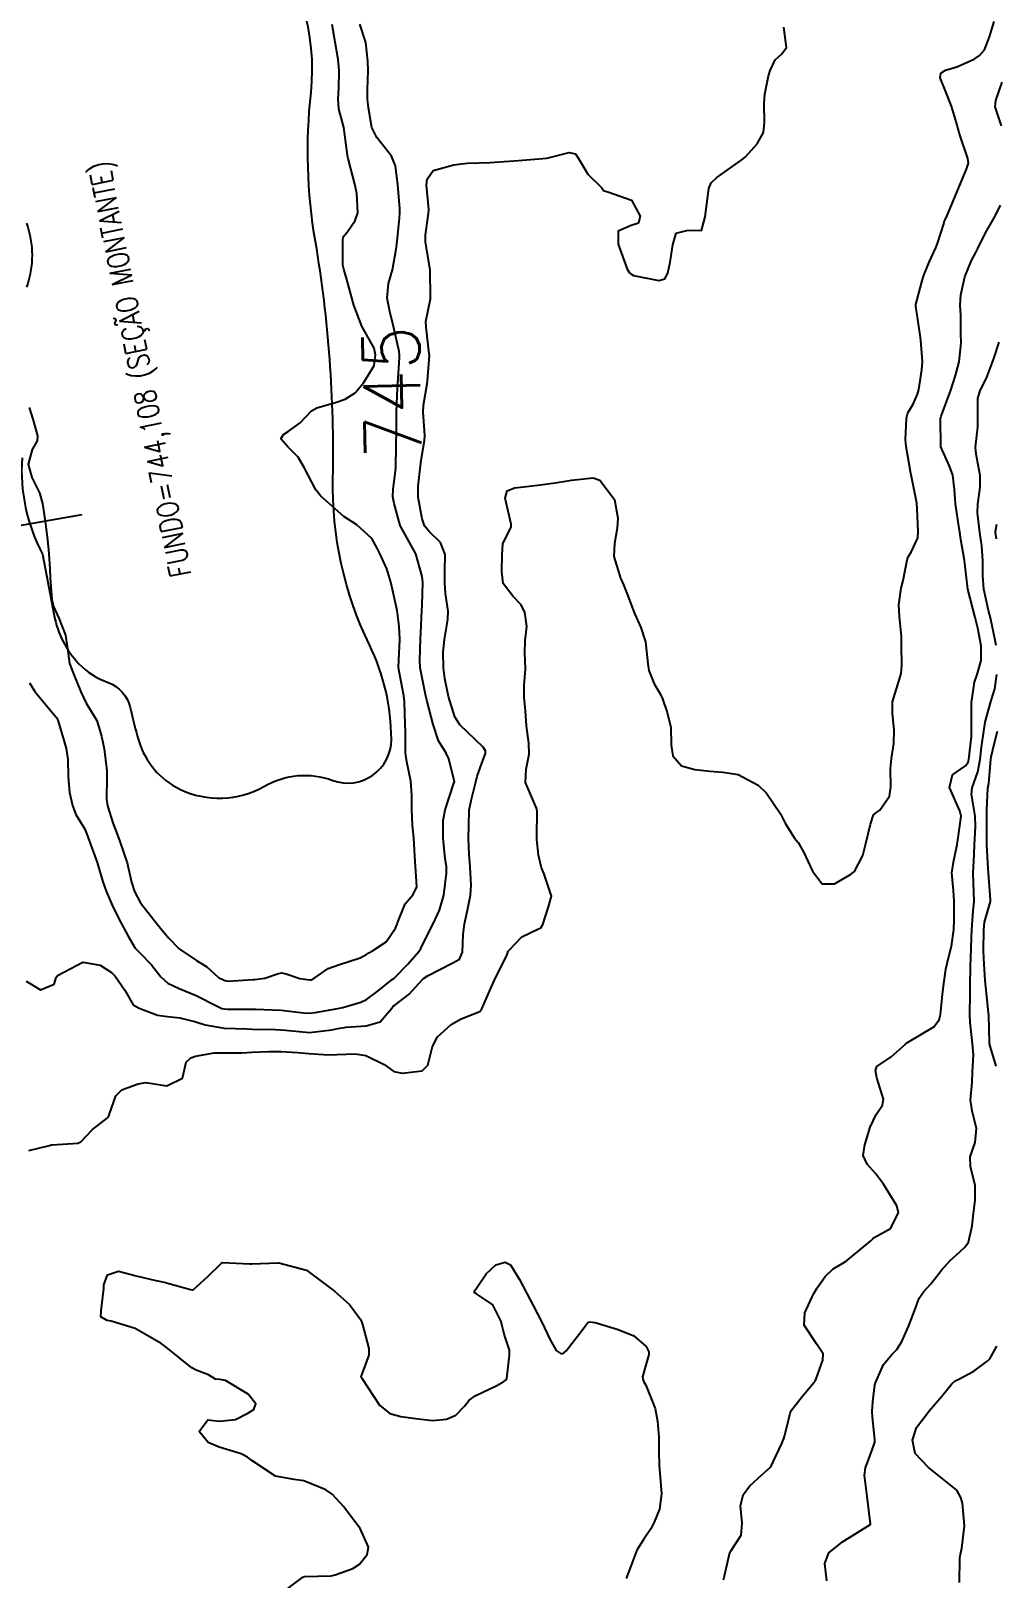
# Model space of a CAD drawing. Header units: metres. Extents: x 307586 to 320046, y 7427249 to 7434250.
# Drawn here: x 317986.5 to 318054.5, y 7431109.9 to 7431218.9 of the extents above; entities that cross this region are included whole.
import ezdxf
from ezdxf.enums import TextEntityAlignment as Align

# ---------------------------------------------------------------- set-up
doc = ezdxf.new("R2010")
doc.units = ezdxf.units.M
doc.header["$MEASUREMENT"] = 0
doc.linetypes.add('CONTINUO', pattern=[0])
for name, color, linetype in [('Cotas', 45, 'Continuous'), ('Curvas de Nivel 1m', 11, 'Continuous'), ('Curvas de Nivel 5m', 15, 'Continuous'), ('Hidrografia', 140, 'Continuous'), ('TEXTO', 45, 'Continuous')]:
    doc.layers.add(name, color=color, linetype=linetype)
doc.styles.add('ROMANS', font='romans', dxfattribs={"height": 0.2})
doc.styles.add('Style-STANDARD', font='STANDARD.shx')

msp = doc.modelspace()

# ---------------------------------------------------------------- linework, layer by layer
at = {"layer": 'Curvas de Nivel 1m', "flags": 128}
for points, elevation in [([(317986.2, 7431151.94), (317987.22, 7431151.33), (317988.19, 7431151.73), (317988.33, 7431152.22), (317988.41, 7431152.35), (317990.21, 7431153.28), (317991.43, 7431153.09), (317992.21, 7431152.57), (317992.49, 7431152.3), (317993.16, 7431151.32), (317993.75, 7431150.28), (317994.17, 7431150.05), (317995.47, 7431149.56), (317996.17, 7431149.46), (317997.03, 7431149.37), (317998.16, 7431149.08), (317998.82, 7431148.88), (318000.16, 7431148.65), (318001.75, 7431148.59), (318002.16, 7431148.58), (318003.77, 7431148.55), (318004.16, 7431148.53), (318004.49, 7431148.49), (318006.16, 7431148.34), (318007.74, 7431148.53), (318008.16, 7431148.61), (318008.76, 7431148.7), (318010.16, 7431148.81), (318011.14, 7431149.09), (318011.96, 7431150.06), (318012.06, 7431150.18), (318012.18, 7431150.26), (318013.2, 7431151.04), (318014.11, 7431152.04), (318014.15, 7431152.09), (318014.2, 7431152.14), (318014.52, 7431152.35), (318016.22, 7431153.22), (318016.74, 7431153.49), (318016.96, 7431154), (318017, 7431155.24), (318017.08, 7431156), (318017.31, 7431156.96), (318017.51, 7431158), (318017.57, 7431158.71), (318017.5, 7431160), (318017.41, 7431160.9), (318017.38, 7431162), (318017.4, 7431162.93), (318017.43, 7431164), (318017.58, 7431164.77), (318017.88, 7431165.99), (318017.98, 7431166.4), (318018.39, 7431167.5), (318018.58, 7431167.99), (318018.58, 7431168.18), (318018.4, 7431168.44), (318016.77, 7431170.01), (318016.42, 7431170.57), (318015.96, 7431172.02), (318015.71, 7431173.27), (318015.61, 7431174.02), (318015.6, 7431175.14), (318015.69, 7431176.02), (318015.92, 7431177.44), (318015.94, 7431178.02), (318015.76, 7431179.26), (318015.7, 7431180.02), (318015.71, 7431180.85), (318015.72, 7431182.02), (318015.41, 7431182.87), (318014.58, 7431183.65), (318014.28, 7431184.04), (318014.11, 7431184.52), (318013.82, 7431186.05), (318013.82, 7431186.84), (318013.96, 7431188.05), (318014.03, 7431188.65), (318014.27, 7431190.04), (318014.29, 7431190.42), (318014.19, 7431192.04), (318014.21, 7431192.53), (318014.46, 7431194.04), (318014.49, 7431194.26), (318014.62, 7431196.04), (318014.61, 7431196.15), (318014.38, 7431198.04), (318014.37, 7431198.43), (318014.69, 7431200.04), (318014.7, 7431200.12), (318014.68, 7431202.04), (318014.66, 7431202.18), (318014.34, 7431204.04), (318014.34, 7431204.54), (318014.56, 7431206.04), (318014.57, 7431206.32), (318014.41, 7431208.04), (318014.45, 7431208.47), (318014.88, 7431209.06), (318016.35, 7431209.48), (318016.89, 7431209.55), (318017.31, 7431209.58), (318018.89, 7431209.64), (318019.22, 7431209.65), (318020.89, 7431209.77), (318022.89, 7431209.94), (318024.47, 7431210.35), (318024.9, 7431210.25), (318025.13, 7431209.92), (318025.79, 7431208.81), (318026.71, 7431207.89), (318026.79, 7431207.8), (318026.87, 7431207.66), (318027.2, 7431207.56), (318028.86, 7431206.97), (318029.47, 7431205.86), (318029.34, 7431205.37), (318028.84, 7431205.19), (318027.92, 7431204.8), (318027.91, 7431203.88), (318028.55, 7431202.13), (318028.71, 7431201.87), (318028.8, 7431201.78), (318029, 7431201.67), (318030.79, 7431201.31), (318031.2, 7431201.44), (318031.42, 7431201.84), (318031.58, 7431202.61), (318031.76, 7431203.84), (318032.01, 7431204.66), (318032.84, 7431204.87), (318033.8, 7431204.85), (318034.04, 7431205.81), (318034.13, 7431206.54), (318034.31, 7431207.81), (318034.48, 7431208.2), (318034.88, 7431208.57), (318036.55, 7431209.78), (318036.75, 7431209.92), (318036.9, 7431210.03), (318037.72, 7431210.95), (318038.15, 7431211.76), (318038.23, 7431212.45), (318038.2, 7431213.76), (318038.25, 7431214.46), (318038.52, 7431215.75), (318038.62, 7431216.11), (318038.98, 7431216.88), (318039.45, 7431217.29), (318039.78, 7431217.74), (318039.59, 7431219.16)], 746), ([(317986.41, 7431192.37), (317986.67, 7431191.55), (317987.01, 7431190.37), (317986.99, 7431190.03), (317986.64, 7431189.41), (317986.35, 7431188.37), (317986.62, 7431187.44), (317987.15, 7431186.36), (317987.35, 7431185.61), (317987.55, 7431184.36), (317987.69, 7431183.24), (317987.78, 7431182.36), (317987.87, 7431181.03), (317987.91, 7431180.36), (317988.02, 7431178.85), (317988.13, 7431178.35), (317988.5, 7431177.53), (317988.99, 7431176.34), (317989.16, 7431175.03), (317989.27, 7431174.34), (317989.6, 7431173.48), (317990.05, 7431172.33), (317990.43, 7431171.54), (317991.18, 7431170.31), (317991.51, 7431169.21), (317991.7, 7431168.31), (317991.89, 7431166.78), (317991.89, 7431166.3), (317991.88, 7431164.77), (317991.95, 7431164.3), (317992.33, 7431163.04), (317992.62, 7431162.3), (317992.82, 7431161.79), (317993.32, 7431160.29), (317993.64, 7431158.93), (317993.84, 7431158.28), (317994.26, 7431157.48), (317995.2, 7431156.27), (317995.67, 7431155.69), (317996.23, 7431155), (317996.99, 7431154.24), (317998.21, 7431153.4), (317998.94, 7431152.95), (317999.77, 7431152.21), (318000.2, 7431151.99), (318000.44, 7431151.96), (318002.2, 7431152.07), (318002.31, 7431152.07), (318003.03, 7431152.17), (318003.91, 7431152.46), (318004.21, 7431152.54), (318004.52, 7431152.47), (318005.49, 7431152.14), (318006.2, 7431152.04), (318006.28, 7431152.05), (318006.48, 7431152.13), (318007.48, 7431152.85), (318008.21, 7431153.11), (318009.73, 7431153.6), (318010.22, 7431153.85), (318010.36, 7431153.94), (318010.61, 7431154.08), (318011.58, 7431154.72), (318012.24, 7431155.68), (318012.34, 7431155.96), (318012.36, 7431156.06), (318012.91, 7431157.4), (318013.47, 7431158.05), (318013.73, 7431158.6), (318013.64, 7431160.05), (318013.6, 7431160.75), (318013.51, 7431162.05), (318013.43, 7431162.95), (318013.38, 7431164.05), (318013.37, 7431165.03), (318013.3, 7431166.05), (318013.02, 7431167.41), (318012.93, 7431168.05), (318012.93, 7431169.53), (318012.92, 7431170.05), (318012.86, 7431171.63), (318012.81, 7431172.06), (318012.46, 7431173.9), (318012.43, 7431174.03), (318012.43, 7431174.06), (318012.47, 7431174.58), (318012.54, 7431176), (318012.54, 7431176.06), (318012.5, 7431176.93), (318012.34, 7431178.06), (318012.01, 7431179.55), (318011.89, 7431180.07), (318011.62, 7431181), (318011.13, 7431182.08), (318010.94, 7431182.46), (318010.57, 7431183.13), (318009.5, 7431184.1), (318008.59, 7431184.69), (318006.96, 7431186.13), (318006.61, 7431186.58), (318005.8, 7431188.14), (318005.37, 7431188.88), (318004.65, 7431189.59), (318004.16, 7431190.16), (318004.34, 7431190.48), (318004.66, 7431190.67), (318005.52, 7431191.3), (318006.31, 7431192.14), (318006.69, 7431192.36), (318008.07, 7431192.74), (318008.69, 7431192.96), (318009.39, 7431193.41), (318009.97, 7431194.1), (318010.25, 7431194.55), (318010.72, 7431195.33), (318010.81, 7431196.09), (318010.73, 7431196.55), (318009.85, 7431198.1), (318009.3, 7431199.58), (318009.15, 7431200.11), (318008.79, 7431201.39), (318008.58, 7431202.11), (318008.52, 7431202.4), (318008.52, 7431204.11), (318008.55, 7431204.39), (318008.83, 7431204.73), (318009.39, 7431205.55), (318009.57, 7431206.1), (318009.51, 7431207.46), (318009.36, 7431208.11), (318008.89, 7431209.91), (318008.86, 7431210.11), (318008.85, 7431210.15), (318008.58, 7431212.11), (318008.24, 7431213.42), (318008.2, 7431214.12), (318008.23, 7431214.84), (318008.26, 7431216.12), (318008.19, 7431216.9), (318007.99, 7431218.12), (318007.76, 7431219.37)], 744), ([(317986.39, 7431140.03), (317987.75, 7431140.35), (317987.99, 7431140.41), (317988.05, 7431140.42), (317989.85, 7431140.53), (317990.06, 7431140.63), (317990.88, 7431141.51), (317991.92, 7431142.3), (317992, 7431142.39), (317992.09, 7431142.61), (317992.53, 7431143.87), (317992.95, 7431144.29), (317993.78, 7431144.61), (317994.11, 7431144.72), (317994.64, 7431144.81), (317996.11, 7431144.57), (317997.23, 7431145.12), (317997.48, 7431146.24), (317997.8, 7431146.56), (317998.13, 7431146.66), (317999.46, 7431146.89), (318000.13, 7431146.91), (318001.41, 7431146.91), (318002.13, 7431146.94), (318003.31, 7431147), (318004.14, 7431147), (318005.34, 7431146.93), (318006.13, 7431146.85), (318007.49, 7431146.76), (318008.13, 7431146.78), (318009.4, 7431146.82), (318010.13, 7431146.72), (318011.42, 7431146.07), (318012.12, 7431145.59), (318012.7, 7431145.47), (318014.12, 7431145.64), (318014.51, 7431146.03), (318014.83, 7431147.34), (318015.2, 7431148.02), (318016.16, 7431148.89), (318016.86, 7431149.3), (318018.17, 7431149.82), (318018.32, 7431149.99), (318018.88, 7431151.29), (318019.19, 7431151.98), (318020.1, 7431153.84), (318020.14, 7431153.96), (318020.15, 7431154.03), (318020.23, 7431154.14), (318021.12, 7431155.07), (318022.25, 7431155.61), (318022.47, 7431155.72), (318022.61, 7431155.94), (318023, 7431157.2), (318023.21, 7431157.93), (318022.67, 7431159.56), (318022.51, 7431159.94), (318022.31, 7431160.82), (318022.18, 7431161.94), (318022.18, 7431162.08), (318022.22, 7431163.94), (318022.16, 7431164.13), (318021.39, 7431165.95), (318021.44, 7431166.89), (318021.65, 7431167.95), (318021.63, 7431168.72), (318021.47, 7431169.95), (318021.38, 7431171), (318021.29, 7431171.95), (318021.29, 7431172.79), (318021.38, 7431173.96), (318021.35, 7431175.08), (318021.37, 7431175.96), (318021.48, 7431176.93), (318021.34, 7431177.96), (318021.05, 7431178.49), (318020.52, 7431179.05), (318019.82, 7431179.98), (318019.71, 7431180.82), (318019.74, 7431181.98), (318019.79, 7431182.76), (318020.38, 7431183.97), (318020.39, 7431184.16), (318019.96, 7431185.98), (318020.1, 7431186.5), (318020.62, 7431186.7), (318021.47, 7431186.8), (318022.62, 7431186.95), (318023.48, 7431187.07), (318024.63, 7431187.25), (318026.15, 7431187.42), (318026.63, 7431187.26), (318027.65, 7431185.88), (318027.89, 7431184.58), (318027.85, 7431183.88), (318027.67, 7431182.78), (318027.62, 7431181.88), (318028.08, 7431180.34), (318028.29, 7431179.87), (318028.53, 7431179.28), (318029.06, 7431177.86), (318029.51, 7431176.86), (318029.85, 7431175.86), (318030, 7431174.32), (318030.07, 7431173.85), (318030.45, 7431172.91), (318030.85, 7431172.25), (318031.04, 7431171.84), (318031.38, 7431170.88), (318031.62, 7431169.83), (318031.64, 7431168.58), (318031.78, 7431167.83), (318032.39, 7431167.12), (318033.33, 7431166.86), (318034.38, 7431166.74), (318035.28, 7431166.68), (318036.38, 7431166.52), (318037.78, 7431165.76), (318038.36, 7431165.2), (318039.36, 7431163.73), (318039.68, 7431163.08), (318040.33, 7431162.03), (318040.61, 7431161.72), (318041.01, 7431161.01), (318041.62, 7431159.71), (318042.28, 7431158.81), (318043.15, 7431158.82), (318044.29, 7431159.46), (318044.56, 7431159.68), (318045.16, 7431160.81), (318045.36, 7431161.66), (318045.7, 7431163.02), (318045.91, 7431163.66), (318046.15, 7431163.85), (318046.35, 7431163.99), (318047.03, 7431164.98), (318047.12, 7431165.64), (318047.1, 7431166.93), (318047.17, 7431167.64), (318047.34, 7431168.7), (318047.36, 7431169.64), (318047.24, 7431170.83), (318047.25, 7431171.64), (318047.53, 7431172.56), (318047.86, 7431173.64), (318047.91, 7431174.2), (318047.89, 7431175.64), (318047.89, 7431176.24), (318047.75, 7431177.64), (318047.69, 7431178.47), (318047.86, 7431179.64), (318047.99, 7431180.19), (318048.29, 7431181.63), (318048.36, 7431181.84), (318048.57, 7431182.19), (318049.02, 7431183.19), (318049.06, 7431183.63), (318048.99, 7431185.24), (318048.95, 7431185.63), (318048.63, 7431187.28), (318048.55, 7431187.63), (318048.53, 7431187.73), (318048.21, 7431189.63), (318048.17, 7431190.12), (318048.23, 7431191.63), (318048.33, 7431191.99), (318048.69, 7431192.6), (318049, 7431193.32), (318049.09, 7431193.63), (318049.32, 7431195.03), (318049.37, 7431195.62), (318049.25, 7431197.12), (318049.17, 7431197.63), (318048.88, 7431199.52), (318048.89, 7431199.63), (318049.29, 7431201.13), (318049.43, 7431201.62), (318049.82, 7431202.61), (318050.29, 7431203.62), (318050.44, 7431204), (318050.85, 7431205.31), (318050.92, 7431205.54), (318050.95, 7431205.61), (318051.04, 7431205.79), (318051.81, 7431207.6), (318052.47, 7431209.16), (318052.6, 7431209.58), (318052.56, 7431209.92), (318052, 7431211.59), (318051.76, 7431212.43), (318051.41, 7431213.6), (318050.96, 7431214.72), (318050.61, 7431215.61), (318050.65, 7431215.94), (318050.98, 7431216.14), (318051.77, 7431216.38), (318052.99, 7431216.91), (318053.38, 7431217.18), (318053.72, 7431217.57), (318054.08, 7431218.49), (318054.41, 7431219.57)], 747), ([(318054.93, 7431212.22), (318054.49, 7431213.56), (318054.52, 7431214), (318054.97, 7431215.3)], 748), ([(318035.33, 7431109.77), (318035.42, 7431110.05), (318035.72, 7431111.39), (318035.79, 7431111.7), (318035.83, 7431111.77), (318036.58, 7431112.92), (318036.65, 7431113.76), (318036.54, 7431114.98), (318036.72, 7431115.76), (318037.17, 7431116.37), (318037.78, 7431116.94), (318038.68, 7431117.74), (318039.45, 7431119.37), (318039.58, 7431119.72), (318039.64, 7431119.89), (318039.83, 7431120.62), (318040.04, 7431121.52), (318040.13, 7431121.72), (318040.87, 7431122.69), (318041.73, 7431123.7), (318041.79, 7431123.77), (318041.87, 7431123.93), (318042.33, 7431125.25), (318042.35, 7431125.7), (318041.9, 7431126.39), (318041.02, 7431127.71), (318041.06, 7431128.57), (318041.58, 7431129.7), (318041.7, 7431129.94), (318041.94, 7431130.35), (318042.51, 7431131.14), (318043.06, 7431131.69), (318043.63, 7431132.02), (318043.97, 7431132.22), (318045.72, 7431133.65), (318045.85, 7431133.79), (318045.99, 7431133.91), (318047.11, 7431134.52), (318047.66, 7431135.63), (318047.54, 7431136.11), (318046.62, 7431137.64), (318046.04, 7431138.39), (318045.45, 7431139.06), (318045.17, 7431139.66), (318045.29, 7431140.43), (318045.66, 7431141.66), (318046.09, 7431142.56), (318046.54, 7431143.21), (318046.61, 7431143.64), (318046.13, 7431145.13), (318046.04, 7431145.65), (318046.14, 7431145.95), (318047.15, 7431146.63), (318048.15, 7431147.51), (318048.31, 7431147.63), (318050.16, 7431148.74), (318050.54, 7431149.22), (318050.62, 7431149.6), (318050.77, 7431151.02), (318050.84, 7431151.59), (318051.01, 7431152.8), (318051.18, 7431153.59), (318051.4, 7431154.42), (318051.57, 7431155.59), (318051.58, 7431156.27), (318051.6, 7431157.59), (318051.54, 7431158.33), (318051.43, 7431159.59), (318051.55, 7431160.34), (318051.81, 7431161.59), (318051.87, 7431162.04), (318052.09, 7431163.58), (318051.98, 7431163.95), (318051.25, 7431165.59), (318051.47, 7431166.5), (318052.39, 7431167.12), (318052.58, 7431167.39), (318052.62, 7431167.58), (318052.8, 7431169.18), (318052.82, 7431169.58), (318052.8, 7431171.21), (318052.82, 7431171.58), (318053.02, 7431173.01), (318053.2, 7431173.57), (318053.5, 7431174.55), (318053.49, 7431175.57), (318053.26, 7431176.82), (318053.08, 7431177.57), (318052.55, 7431179.57), (318052.54, 7431179.76), (318052.31, 7431181.58), (318052.05, 7431183.06), (318051.98, 7431183.59), (318051.88, 7431184.31), (318051.68, 7431185.59), (318051.62, 7431186.59), (318051.49, 7431187.6), (318051.27, 7431188.23), (318050.65, 7431189.61), (318050.63, 7431191.61), (318050.64, 7431191.66), (318050.68, 7431191.76), (318051.36, 7431193.6), (318051.68, 7431194.63), (318051.94, 7431195.59), (318052.08, 7431196.92), (318052.07, 7431197.59), (318052.05, 7431198.87), (318052.02, 7431199.59), (318052.06, 7431200.32), (318052.33, 7431201.59), (318052.81, 7431202.74), (318053.11, 7431203.29), (318053.25, 7431203.58), (318053.77, 7431204.63), (318054.31, 7431205.57), (318054.51, 7431205.91), (318054.86, 7431206.62)], 748), ([(318054.54, 7431175.61), (318054.5, 7431175.86), (318054.15, 7431177.56), (318054.02, 7431178.06), (318053.68, 7431179.57), (318053.6, 7431180.52), (318053.6, 7431181.57), (318053.53, 7431182.62), (318053.4, 7431183.57), (318053.24, 7431184.94), (318053.25, 7431185.57), (318053.42, 7431186.77), (318053.43, 7431187.57), (318053.15, 7431189.08), (318053.1, 7431189.58), (318053.25, 7431191), (318053.26, 7431191.57), (318053.26, 7431193.01), (318053.41, 7431193.57), (318053.86, 7431194.43), (318054.3, 7431195.56), (318054.4, 7431195.9), (318054.75, 7431196.98)], 749), ([(318042.61, 7431109.69), (318042.48, 7431110.92), (318042.76, 7431111.68), (318043.73, 7431112.45), (318045.65, 7431113.65), (318045.69, 7431113.71), (318045.47, 7431115.65), (318045.28, 7431117.15), (318045.34, 7431117.66), (318045.81, 7431118.92), (318046, 7431119.46), (318046.01, 7431119.65), (318045.84, 7431121.24), (318045.81, 7431121.65), (318045.85, 7431122.31), (318046.01, 7431123.5), (318046.04, 7431123.65), (318046.6, 7431124.93), (318047.2, 7431125.64), (318047.54, 7431125.99), (318047.9, 7431126.56), (318048.38, 7431127.62), (318048.65, 7431128.34), (318049.13, 7431129.61), (318049.46, 7431130.09), (318049.95, 7431130.63), (318050.38, 7431131.17), (318050.69, 7431131.59), (318051.3, 7431132.26), (318051.98, 7431132.88), (318052.35, 7431133.21), (318052.61, 7431133.57), (318052.85, 7431134.72), (318052.96, 7431135.57), (318053.08, 7431136.52), (318053.06, 7431137.57), (318052.74, 7431138.88), (318052.71, 7431139.57), (318053.06, 7431140.58), (318053.17, 7431141.57), (318052.85, 7431142.82), (318052.74, 7431143.57), (318052.86, 7431144.84), (318052.89, 7431145.57), (318052.95, 7431146.76), (318052.88, 7431147.57), (318052.72, 7431149.03), (318052.7, 7431149.57), (318052.71, 7431151.06), (318052.71, 7431151.57), (318052.75, 7431153.04), (318052.76, 7431153.57), (318052.82, 7431155), (318052.84, 7431155.57), (318052.94, 7431156.9), (318053, 7431157.57), (318052.95, 7431158.91), (318052.94, 7431159.57), (318053, 7431160.88), (318053.03, 7431161.57), (318053.09, 7431162.82), (318053.06, 7431163.57), (318052.81, 7431165.13), (318052.85, 7431165.58), (318053.25, 7431166.71), (318053.41, 7431167.57), (318053.52, 7431168.45), (318053.67, 7431169.57), (318053.78, 7431170.21), (318054.14, 7431171.56), (318054.22, 7431171.79), (318054.45, 7431172.55), (318054.6, 7431173.56)], 749), ([(318004.66, 7431109.17), (318005.69, 7431109.96), (318005.81, 7431110.01), (318007.69, 7431110.05), (318007.97, 7431110.11), (318009.22, 7431110.56), (318009.7, 7431110.88), (318010.24, 7431111.55), (318010.32, 7431112.07), (318009.74, 7431113.38), (318009.43, 7431113.78), (318009.19, 7431114.09), (318008.58, 7431114.92), (318007.76, 7431115.81), (318007.33, 7431116.11), (318005.77, 7431116.75), (318005.08, 7431116.83), (318003.78, 7431117.08), (318002.12, 7431118.18), (318001.8, 7431118.42), (318001.35, 7431118.64), (317999.8, 7431119.12), (317999.04, 7431119.44), (317998.39, 7431120.22), (317999, 7431121.04), (317999.82, 7431120.96), (318000.96, 7431121.06), (318001.83, 7431121.52), (318002.24, 7431121.77), (318002.4, 7431122.17), (318001.85, 7431122.84), (318000.25, 7431123.81), (317999.86, 7431123.89), (317999.56, 7431123.9), (317999.05, 7431124.21), (317998.19, 7431124.55), (317997.87, 7431124.71), (317995.95, 7431126.25), (317995.88, 7431126.3), (317995.72, 7431126.42), (317993.9, 7431127.48), (317992.2, 7431128), (317991.91, 7431128.05), (317991.47, 7431128.3), (317991.5, 7431128.72), (317991.67, 7431130.3), (317991.69, 7431130.55), (317991.95, 7431131.26), (317992.72, 7431131.52), (317993.95, 7431131.19), (317995.34, 7431130.86), (317995.94, 7431130.74), (317997.78, 7431130.23), (317997.93, 7431130.21), (317998.01, 7431130.23), (317999.01, 7431131.15), (317999.96, 7431132.09), (318000.04, 7431132.12), (318001.96, 7431132.04), (318002.1, 7431132.04), (318003.96, 7431132.1), (318004.02, 7431132.1), (318005.95, 7431131.58), (318007.93, 7431130.11), (318009, 7431129.17), (318009.78, 7431128.08), (318009.91, 7431127.77), (318010.36, 7431126.08), (318010.35, 7431125.6), (318009.87, 7431124.34), (318009.78, 7431124.08), (318009.82, 7431124.03), (318009.86, 7431123.97), (318011.11, 7431122.07), (318011.83, 7431121.5), (318012.61, 7431121.27), (318013.83, 7431121.11), (318014.85, 7431121), (318015.83, 7431121.08), (318016.48, 7431121.36), (318017.1, 7431122), (318017.41, 7431122.43), (318017.85, 7431122.73), (318019.36, 7431123.47), (318019.86, 7431123.75), (318019.98, 7431123.84), (318020.07, 7431123.96), (318020.25, 7431125.6), (318020.25, 7431125.96), (318019.9, 7431127.01), (318019.71, 7431127.76), (318019.67, 7431127.96), (318019.09, 7431129.14), (318017.93, 7431129.91), (318017.79, 7431129.99), (318017.8, 7431130.13), (318017.94, 7431130.31), (318018.61, 7431131.33), (318019.29, 7431131.97), (318019.96, 7431132.15), (318020.33, 7431131.96), (318020.96, 7431130.93), (318021.48, 7431129.94), (318021.92, 7431129.1), (318022.54, 7431127.93), (318023.1, 7431126.73), (318023.54, 7431125.92), (318023.89, 7431125.7), (318024.07, 7431125.74), (318024.26, 7431125.91), (318025.37, 7431127.36), (318025.77, 7431127.89), (318025.91, 7431127.95), (318026.29, 7431127.89), (318027.91, 7431127.41), (318029.02, 7431126.97), (318029.9, 7431126.22), (318030.08, 7431125.84), (318030.08, 7431125.65), (318029.88, 7431124.98), (318029.63, 7431124.08), (318029.67, 7431123.84), (318029.73, 7431123.71), (318029.86, 7431123.48), (318030.53, 7431121.83), (318030.7, 7431120.96), (318030.78, 7431119.83), (318030.78, 7431118.85), (318030.8, 7431117.83), (318030.89, 7431116.72), (318030.97, 7431115.83), (318030.84, 7431114.74), (318030.46, 7431113.83), (318030.21, 7431113.36), (318029.73, 7431112.64), (318029.23, 7431111.85), (318028.82, 7431110.74), (318028.48, 7431109.86)], 748)]:
    msp.add_lwpolyline(points, dxfattribs=dict(at, elevation=elevation))
at = {"layer": 'Curvas de Nivel 5m', "flags": 128}
for points, elevation in [([(317986.45, 7431172.98), (317986.81, 7431172.37), (317988.41, 7431170.43), (317988.45, 7431170.35), (317988.89, 7431168.83), (317989.03, 7431168.34), (317989.14, 7431167.58), (317989.17, 7431166.34), (317989.27, 7431165.25), (317989.47, 7431164.33), (317989.71, 7431163.7), (317990.33, 7431162.71), (317990.49, 7431162.32), (317990.57, 7431162.06), (317991.2, 7431160.31), (317991.62, 7431158.96), (317991.84, 7431158.3), (317992.26, 7431157.31), (317992.77, 7431156.29), (317993.39, 7431155.13), (317993.9, 7431154.28), (317994.22, 7431153.94), (317995.05, 7431153.1), (317995.7, 7431152.26), (317996.2, 7431151.8), (317997, 7431151.43), (317998.18, 7431150.95), (317999.63, 7431150.21), (318000, 7431150.03), (318000.17, 7431149.99), (318000.39, 7431149.98), (318002.17, 7431149.98), (318002.37, 7431149.98), (318004.17, 7431149.9), (318005.76, 7431149.73), (318006.17, 7431149.7), (318006.56, 7431149.74), (318008.17, 7431150.02), (318008.53, 7431150.1), (318009.79, 7431150.48), (318010.18, 7431150.66), (318011, 7431151.26), (318012, 7431152.06), (318012.11, 7431152.15), (318012.2, 7431152.24), (318013.11, 7431153.16), (318013.87, 7431154.04), (318014.01, 7431154.26), (318014.23, 7431154.71), (318014.9, 7431156.03), (318015.33, 7431156.95), (318015.64, 7431158.02), (318015.82, 7431159.55), (318015.82, 7431160.02), (318015.74, 7431160.58), (318015.58, 7431162.02), (318015.58, 7431163.27), (318015.72, 7431164.02), (318016.37, 7431165.97), (318016.39, 7431166), (318016.37, 7431166.1), (318015.99, 7431167.62), (318015.79, 7431168.02), (318015.27, 7431168.89), (318014.88, 7431170.03), (318014.44, 7431171.76), (318014.37, 7431172.04), (318014.34, 7431172.14), (318013.97, 7431174.04), (318013.94, 7431174.58), (318014, 7431176.04), (318014.02, 7431176.52), (318014.09, 7431178.04), (318014.1, 7431178.46), (318014.15, 7431180.04), (318014.12, 7431180.46), (318013.67, 7431182.05), (318012.58, 7431184.02), (318012.57, 7431184.05), (318012.14, 7431185.61), (318012.05, 7431186.07), (318012.06, 7431186.62), (318012.25, 7431188.07), (318012.28, 7431189.7), (318012.28, 7431190.07), (318012.29, 7431190.43), (318012.31, 7431192.07), (318012.38, 7431193.74), (318012.4, 7431194.06), (318012.52, 7431195.86), (318012.52, 7431196.06), (318012.48, 7431196.31), (318012.1, 7431198.07), (318011.83, 7431199.14), (318011.65, 7431200.08), (318011.74, 7431201.12), (318012.01, 7431202.07), (318012.27, 7431203.52), (318012.34, 7431204.07), (318012.51, 7431205.74), (318012.53, 7431206.06), (318012.53, 7431206.39), (318012.39, 7431208.07), (318012.23, 7431209.41), (318011.95, 7431210.07), (318010.91, 7431211.4), (318010.57, 7431212.09), (318010.33, 7431213.48), (318010.26, 7431214.1), (318010.26, 7431214.79), (318010.31, 7431216.1), (318010.29, 7431216.78), (318010.14, 7431218.1), (318009.72, 7431219.39)], 745), ([(318054.58, 7431183.12), (318054.51, 7431183.56), (318054.5, 7431183.64), (318054.59, 7431184.16)], 750), ([(318054.56, 7431145.97), (318054.15, 7431147.31), (318054.09, 7431147.56), (318054.07, 7431147.64), (318054.03, 7431149.56), (318054.02, 7431149.72), (318053.82, 7431151.56), (318053.78, 7431151.99), (318053.68, 7431153.57), (318053.66, 7431154.13), (318053.67, 7431155.57), (318053.73, 7431156.1), (318054.14, 7431157.56), (318054.15, 7431157.68), (318054, 7431159.56), (318053.98, 7431159.88), (318053.9, 7431161.56), (318053.9, 7431161.99), (318053.89, 7431163.56), (318053.88, 7431164.03), (318053.97, 7431165.56), (318054.03, 7431165.91), (318054.18, 7431167.56), (318054.2, 7431167.75), (318054.4, 7431168.64), (318054.64, 7431169.56)], 750), ([(318051.96, 7431109.58), (318052, 7431111.29), (318052.04, 7431111.58), (318052.14, 7431111.99), (318052.32, 7431113.57), (318052.17, 7431115.17), (318052.07, 7431115.58), (318051.78, 7431116.08), (318049.91, 7431117.6), (318049.79, 7431117.68), (318048.85, 7431118.67), (318048.66, 7431119.62), (318048.94, 7431120.5), (318049.78, 7431121.6), (318049.84, 7431121.67), (318050.73, 7431122.72), (318051.42, 7431123.58), (318051.66, 7431123.79), (318051.87, 7431123.88), (318052.97, 7431124.48), (318053.89, 7431125.15), (318054.1, 7431125.35), (318054.23, 7431125.55), (318054.59, 7431126.24)], 750)]:
    msp.add_lwpolyline(points, dxfattribs=dict(at, elevation=elevation))
at = {"layer": 'Hidrografia'}
for points in [[(317985.92, 7431188.82, 0.139176), (317987.36, 7431182.03), (317988.18, 7431177.71, 0.14481), (317989.93, 7431174.32, 0.116088), (317991.99, 7431172.99, -0.2567), (317993.53, 7431171.24, 0.017286), (317994.15, 7431168.88, 0.210028), (317997.03, 7431165.48, 0.248567), (318002.99, 7431165.69, -0.221973), (318007.82, 7431166.1, 0.522156), (318011.94, 7431168.98, 0.112925), (318010.39, 7431175.66, -0.118644), (318007.82, 7431187.39, 0.047253), (318006.59, 7431204.06, -0.069653), (318006.28, 7431214.56, 0.20943), (318002.68, 7431226.07, -0.029985), (317996.51, 7431234.08, -0.273835), (317996.1, 7431240.76, -0.195579), (318001.86, 7431245.73, 0.591495), (318003.09, 7431252.61, 0.102184), (317996.72, 7431255.9, 0.179007), (317990.45, 7431255.39, 0.124895), (317984.28, 7431250.35, 0.188595)], [(317986.23, 7431205.36, -0.173774), (317986.23, 7431200.84, 0.12015)]]:
    msp.add_lwpolyline(points, format="xyb", dxfattribs=at)
at = {"layer": 'TEXTO', "linetype": 'CONTINUO', "flags": 128}
msp.add_lwpolyline([(317958.68, 7431179.31), (317990.15, 7431184.83)], dxfattribs=at)

# ---------------------------------------------------------------- texts
at = {"layer": 'Cotas', "style": 'Style-STANDARD'}
msp.add_text('745', height=4, rotation=91.2945, dxfattribs=at).set_placement((318011.99, 7431193.44, 745), align=Align.MIDDLE_CENTER)
at = {"layer": 'TEXTO', "style": 'ROMANS', "width": 0.8}
msp.add_text('FUNDO=744,108 (SEÇÃO MONTANTE)', height=1.5, rotation=101.2299, dxfattribs=at).set_placement((317997.86, 7431180.59))

doc.saveas('drawing.dxf')
